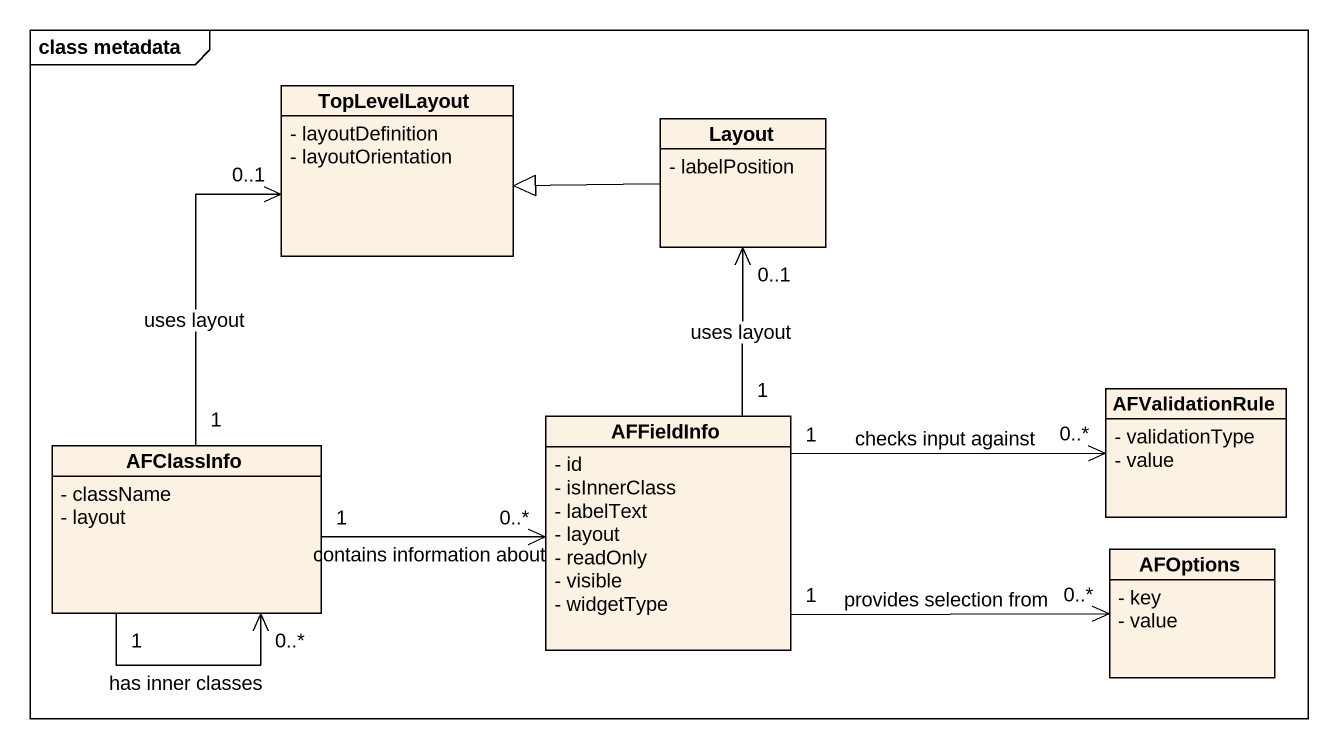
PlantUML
@startuml
mainframe class metadata
hide circle
hide empty members
skinparam classAttributeIconSize 0
class TopLevelLayout {
  - layoutDefinition
  - layoutOrientation
}
class Layout {
  - labelPosition
}
class AFFieldInfo {
  - id
  - isInnerClass
  - labelText
  - layout
  - readOnly
  - visible
  - widgetType
}
class AFValidationRule {
  - validationType
  - value
}
class AFClassInfo {
  - className
  - layout
}
class AFOptions {
  - key
  - value
}
Layout -left-|> TopLevelLayout
AFFieldInfo "1" -up-> "0..1" Layout : uses layout
AFFieldInfo "1" -right-> "0..*" AFValidationRule : checks input against
AFFieldInfo "1" -right-> "0..*" AFOptions : provides selection from
AFClassInfo "1" -up-> "0..1" TopLevelLayout : uses layout
AFClassInfo "1" -right-> "0..*" AFFieldInfo : contains information about
AFClassInfo "1" --> "0..*" AFClassInfo : has inner classes
@enduml
